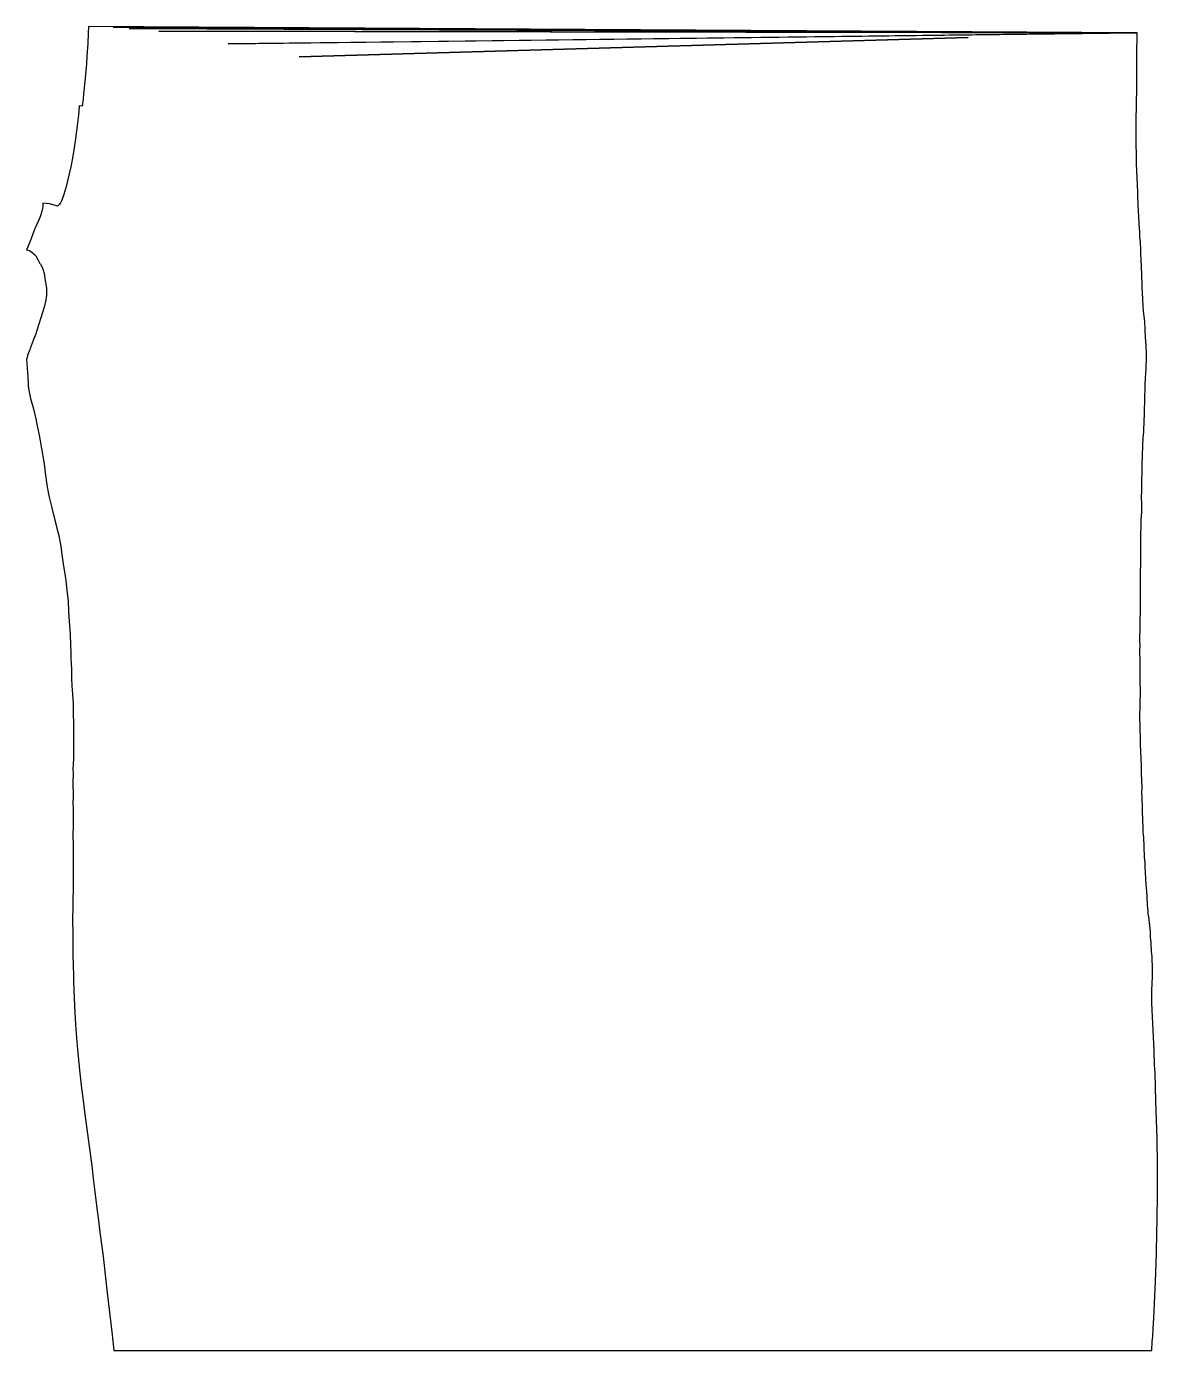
# Model space of a CAD drawing. Extents: x 2 to 159, y 0 to 184.
import ezdxf

# ---------------------------------------------------------------- set-up
doc = ezdxf.new("R2010")
doc.units = 0
doc.layers.add('4_12000', color=7, linetype='CONTINUOUS')

msp = doc.modelspace()

# ---------------------------------------------------------------- linework, layer by layer
at = {"layer": '4_12000', "color": 5}
for points in [[(9.783, 35.153), (10.068, 32.856), (10.166, 32.196), (11.006, 25.711), (11.105, 24.882), (11.188, 24.292), (11.419, 22.456), (11.782, 19.442), (11.956, 18.121), (12.108, 16.846), (12.582, 13.074), (13.183, 8.051), (13.806, 2.61), (14.092, 0.006), (158.53401, 0.006), (158.606, 1.238), (158.658, 1.952), (158.716, 3.05), (158.80801, 4.498), (158.84901, 5.531), (159.04201, 9.588), (159.17001, 13.46), (159.186, 14.222), (159.23601, 15.838), (159.28201, 18.816), (159.32901, 21.226), (159.32401, 22.296), (159.33, 23.074), (159.31401, 25.824), (159.26401, 29.486), (159.11601, 34.677), (158.98001, 38.651), (158.93001, 39.772), (158.856, 41.768), (158.714, 44.576), (158.59601, 47.362), (158.55801, 48.45), (158.55801, 50.096), (158.62201, 51.998), (158.62801, 52.673), (158.62201, 53.548), (158.59601, 54.336), (158.565, 54.836), (158.50401, 55.544), (158.45601, 56.73), (158.408, 57.14), (158.33, 57.562), (158.33, 58.334), (158.31601, 58.728), (158.276, 59.13), (158.17401, 59.948), (158.104, 60.364), (158.048, 60.772), (158.022, 61.168), (157.97801, 61.572), (157.94801, 61.968), (157.90001, 63.14), (157.84401, 63.932), (157.798, 64.334), (157.692, 65.522), (157.65201, 66.686), (157.61601, 67.084), (157.62201, 67.46201), (157.60001, 67.854), (157.53801, 68.64001), (157.45801, 70.19601), (157.42001, 71.35201), (157.37801, 71.746), (157.354, 72.134), (157.34601, 72.51801), (157.32401, 72.90401), (157.3, 73.674), (157.22801, 75.216), (157.18401, 77.132), (157.158, 77.51801), (157.179, 78.356), (157.14401, 79.426), (157.09401, 80.19601), (157.10201, 81.332), (157.06201, 82.48), (157.01901, 83.328), (156.95201, 84.396), (156.968, 85.152), (156.927, 86.596), (156.90001, 87.05601), (156.871, 87.898), (156.86601, 88.578), (156.908, 89.33401), (156.90201, 90.47201), (156.94, 91.228), (156.944, 92.066), (156.93401, 92.746), (156.93501, 93.744), (156.899, 95.94), (156.86601, 97.298), (156.90601, 98.05801), (156.89001, 98.816), (156.90201, 100.71201), (156.91101, 101.552), (156.94601, 102.992), (156.95201, 104.132), (156.944, 104.89001), (156.95201, 105.27), (156.96201, 108.008), (156.996, 109.83201), (156.98801, 110.97201), (156.994, 111.732), (157.022, 112.73901), (157.048, 115.54401), (157.15001, 116.714), (157.16801, 117.09601), (157.16801, 117.478), (157.14201, 117.93401), (157.11801, 118.604), (157.134, 119.75201), (157.13, 120.51201), (157.14201, 121.27601), (157.18001, 122.05201), (157.20001, 123.2), (157.298, 125.90401), (157.35001, 127.06801), (157.41801, 127.85801), (157.42601, 128.244), (157.472, 129.028), (157.468, 129.408), (157.51201, 130.192), (157.522, 130.96201), (157.56601, 132.04201), (157.62801, 134.45401), (157.72601, 136.03801), (157.73701, 136.51201), (157.76601, 137.21001), (157.804, 137.612), (157.80501, 138.675), (157.746, 139.882), (157.664, 140.98401), (157.54401, 143.21001), (157.39001, 144.64201), (157.326, 145.36401), (157.22801, 147.20401), (157.18201, 147.936), (157.17601, 148.31201), (157.08, 150.908), (157.07001, 151.66), (157.00201, 152.75201), (157.00801, 153.134), (156.994, 153.50401), (156.96001, 153.858), (156.95601, 154.23401), (156.87901, 155.01501), (156.85001, 155.67201), (156.78001, 156.75401), (156.744, 157.86201), (156.65401, 159.29601), (156.59401, 160.76401), (156.58301, 161.20901), (156.53201, 162.22), (156.412, 165.134), (156.382, 166.61401), (156.34201, 167.70601), (156.35001, 168.468), (156.34401, 169.59201), (156.37201, 171.88), (156.40201, 172.66), (156.42001, 174.188), (156.45401, 174.97801), (156.46201, 175.36401), (156.46201, 176.567), (156.44901, 177.68701), (156.45201, 181.386), (156.48201, 182.17401), (156.47601, 182.621), (156.49001, 183.37401), (10.57, 184.246), (10.516, 183.30801), (10.458, 181.858), (10.326, 180.11201), (10.264, 179.03601), (10.056, 176.60001), (9.868, 174.89401), (9.812, 174.188), (9.694, 173.16602), (9.282, 173.20401), (9.227, 172.39401), (9.141, 171.522), (9.004, 170.41), (8.904, 169.73801), (8.709, 168.285), (8.52, 167.08301), (8.327, 165.93201), (8.094, 164.70601), (7.886, 163.73001), (7.652, 162.76801), (7.406, 161.81201), (7.132, 160.87401), (7.024, 160.57001), (6.788, 159.98601), (6.652, 159.71001), (6.476, 159.46201), (6.248, 159.26401), (5.648, 159.44801), (5.13, 159.56001), (4.658, 159.62801), (4.216, 159.67001), (4.192, 159.28201), (4.144, 158.91801), (4.076, 158.57001), (3.988, 158.23601), (3.88, 157.92001), (3.694, 157.45001), (3.5, 157.00801), (3.212, 156.42401), (3.082, 156.11801), (2.768, 155.25), (2.518, 154.58801), (2.104, 153.56601), (1.932, 153.18001), (2.031, 153.16701), (2.338, 153.07201), (2.746, 152.80701), (3.043, 152.52), (3.212, 152.328), (3.532, 151.81401), (3.803, 151.287), (3.929, 151.104), (4.145, 150.60501), (4.307, 150.207), (4.366, 150.02101), (4.439, 149.701), (4.455, 149.507), (4.727, 147.77501), (4.724, 147.14801), (4.711, 146.802), (4.692, 146.57501), (4.628, 146.207), (4.408, 145.175), (3.143, 141.216), (3.066, 141.03801), (2.882, 140.567), (2.465, 139.451), (2.412, 139.23001), (2.089, 138.53201), (2.058, 138.35101), (1.933, 137.91501), (1.982, 137.328), (2.054, 136.03401), (2.098, 135.55801), (2.126, 135.158), (2.144, 134.73001), (2.178, 134.29601), (2.23, 133.85001), (2.306, 133.39801), (2.512, 132.46201), (2.904, 131.026), (3.24, 129.62801), (3.374, 128.92401), (3.692, 127.37401), (4.333, 123.67101), (4.436, 122.99801), (4.542, 122.148), (4.776, 120.44801), (4.994, 119.16401), (5.084, 118.73401), (5.444, 117.27901), (5.899, 115.562), (6.08, 114.844), (6.166, 114.426), (6.37, 113.58), (6.696, 111.926), (6.822, 111.11001), (7.053, 109.47001), (7.354, 107.48601), (7.4, 107.08801), (7.432, 106.69401), (7.54, 105.8), (7.645, 105.011), (7.716, 104.32401), (7.744, 103.93201), (7.77, 103.15401), (7.792, 102.76401), (7.882, 101.51601), (7.994, 99.74901), (8.044, 98.11001), (8.089, 97.245), (8.106, 96.18001), (8.134, 95.79601), (8.182, 94.64001), (8.208, 93.60101), (8.251, 92.422), (8.292, 91.952), (8.416, 90.04), (8.428, 89.65601), (8.414, 88.888), (8.46, 86.97601), (8.496, 86.21201), (8.491, 84.97701), (8.454, 82.374), (8.4, 80.83), (8.416, 80.45), (8.418, 80.066), (8.392, 79.29401), (8.408, 76.998), (8.384, 76.222), (8.41, 75.464), (8.41, 73.93), (8.422, 73.164), (8.4, 71.622), (8.438, 70.484), (8.446, 68.868), (8.438, 67.41801), (8.411, 65.313), (8.378, 61.638), (8.334, 60.082), (8.336, 59.316), (8.362, 58.558), (8.36, 58.176), (8.382, 56.652), (8.402, 55.896), (8.402, 55.13), (8.425, 53.694), (8.476, 52.106), (8.492, 51.348), (8.62, 47.988), (8.716, 46.142), (8.808, 44.68), (9.047, 41.893), (9.322, 38.994), (9.61, 36.511), (9.783, 35.153)], [(127.812, 183.524), (14.18, 184.12001), (14.014, 184.12801), (127.812, 183.524)], [(44.545, 183.85301), (16.294, 183.97401), (16.236, 183.98201), (156.49001, 183.37401), (44.545, 183.85301)], [(47.822, 183.54201), (20.35, 183.59001), (156.49001, 183.37401), (47.822, 183.54201)], [(55.506, 182.12601), (30.022, 181.81201), (29.982, 181.82001), (37.667, 181.91501), (156.49001, 183.37401), (55.506, 182.12601)], [(132.99501, 182.69901), (39.888, 180.026), (132.99501, 182.69901)], [(43.714, 183.925), (83.356, 183.73201), (43.714, 183.925)]]:
    msp.add_lwpolyline(points, dxfattribs=at)

doc.saveas('drawing.dxf')
